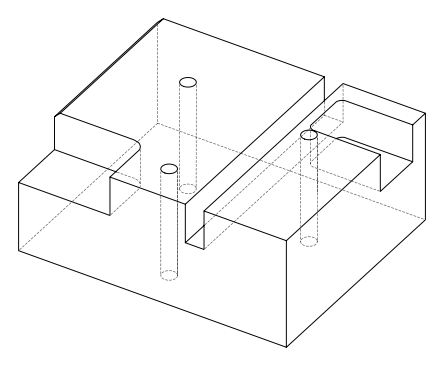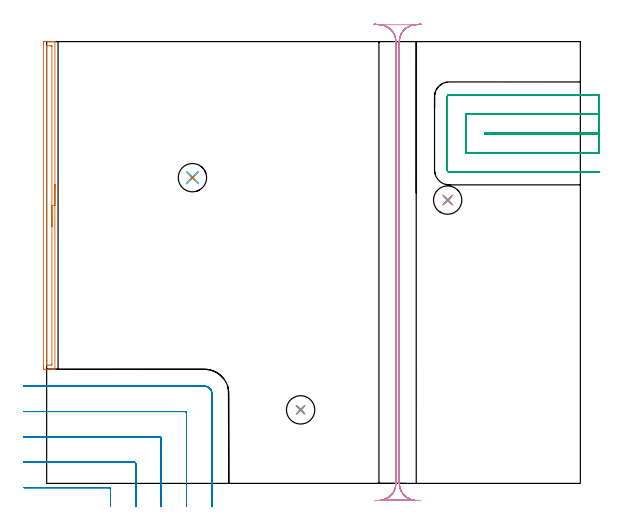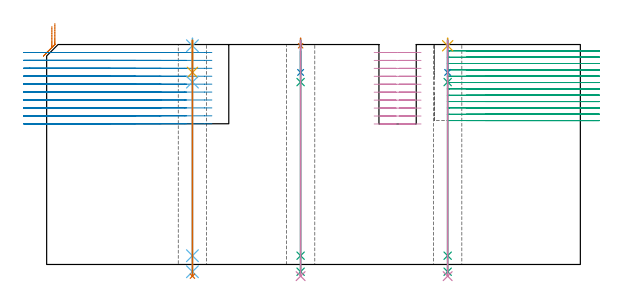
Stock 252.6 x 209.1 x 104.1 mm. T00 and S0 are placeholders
(PLAN: 16 operations, 13 tool changes, 39.4 min)
(1 AREA_MILL | FG_CHAMFER_SURFACE | UGT0205_001 | 2.67 min | 2315 mm3)
(2 MILL_CORNER_NOTCH_RECTANGULAR | CORNER_NOTCH_RECTANGULAR | NXT0201_012 | Follow Part, ap 4, ae 75% | 11.03 min | 173445 mm3)
(3 MILL_SLOT | SLOT_PARTIAL_RECTANGULAR | NXT0201_011 | Follow Part, ap 3, ae 75% | 12.65 min | 120245 mm3)
(4 MILL_RECTANGULAR_SLOT | SLOT_RECTANGULAR | NXT0201_012 | Follow Part, ap 4, ae 75% | 9.94 min | 138417 mm3)
(5 SPOT_DRILL | STEP1HOLE | NXT0321_9005460120000 | 0.03 min | 23 mm3)
(6 SPOT_DRILL_1 | STEP1HOLE_1 | NXT0321_9005460120000 | 0.03 min | 37 mm3)
(7 SPOT_DRILL_2 | STEP1HOLE_2 | NXT0321_9005460120000 | 0.03 min | 21 mm3)
(8 DRILL_BLIND_HOLE_INTO_CENTER | STEP1HOLE | NXT0301_059 | 0.06 min | 772 mm3)
(9 GUN_DRILL_THROUGH_HOLE | STEP1HOLE | UGT0307_005 | 0.51 min | 4953 mm3)
(10 DRILL_TO_ENLARGE_THROUGH_HOLE | STEP1HOLE | UGT0301_268 | 0.45 min | 8936 mm3)
(11 DRILL_BLIND_HOLE_INTO_CENTER_1 | STEP1HOLE_1 | NXT0301_059 | 0.06 min | 724 mm3)
(12 GUN_DRILL_THROUGH_HOLE_1 | STEP1HOLE_1 | UGT0307_005 | 0.51 min | 4972 mm3)
(13 DRILL_TO_ENLARGE_THROUGH_HOLE_1 | STEP1HOLE_1 | UGT0301_268 | 0.45 min | 8971 mm3)
(14 DRILL_BLIND_HOLE_INTO_CENTER_2 | STEP1HOLE_2 | NXT0301_059 | 0.06 min | 707 mm3)
(15 GUN_DRILL_THROUGH_HOLE_2 | STEP1HOLE_2 | UGT0307_005 | 0.51 min | 4994 mm3)
(16 DRILL_TO_ENLARGE_THROUGH_HOLE_2 | STEP1HOLE_2 | UGT0301_268 | 0.45 min | 8963 mm3)
(TOOL UGT0205_001 | Chamfer Mill 20 x 3 x 45 deg. | D20 FL50 Z2)
(TOOL NXT0201_012 | ENDMILL 16mm [2P460-1600-NA 1630] | D16 FL38 Z6)
(TOOL NXT0201_011 | ENDMILL 12mm [2P460-1200-NA 1630] | D12 FL38 Z6)
(TOOL NXT0321_9005460120000 | NC Spot Drill, 142deg, 12mm, Carbide, Uncoated | D12 PA142 FL30 Z2)
(TOOL NXT0301_059 | Carbide Drill 8.8mm [860.1-0880-026A1-MM 2214] | D8.8 PA140 FL47 Z2)
(TOOL UGT0307_005 | Gun Drill 8.3 mm | D8.3 PA130 FL24 Z1)
(TOOL UGT0301_268 | Twist Drill 13.4 mm | D13.4 PA118 FL108 Z2)
(OP 1 AREA_MILL)
G17 G21 G94 G90
T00 M6
G54
G17 G0 G90 X3.9 Y141.55 S1061 M3
G43 Z114.1 H0
G94 G1 Y141.512 Z113.228 F250.
Y141.398 Z112.363
Y141.209 Z111.512
Y140.947 Z110.68
Y140.613 Z109.874
Y140.21 Z109.1
Y139.742 Z108.364
Y139.21 Z107.672
Y138.621 Z107.029
Y137.978 Z106.439
Y137.286 Z105.908
Y136.55 Z105.44
Y135.776 Z105.037
Y134.97 Z104.703
Y134.138 Z104.441
Y133.287 Z104.252
Y132.422 Z104.138
Y131.55 Z104.1
Y54.181
X3.904 Y54.01 Z104.095
X3.881 Y54.008 Z104.072
X3.494 Y54. Z103.694
X3.259 Z103.459
X2.526 Z102.721
X1.276 Z101.473
X-0.126 Z100.069
X-0.752 Z99.445
X-1.01 Y54.001 Z99.186
X-1.248 Y54.004 Z98.948
X-1.491 Y54.009 Z98.705
X-1.495 Y54.143 Z98.703
X-1.499 Y54.633 Z98.701
X-1.5 Y55.128 Z98.7
Y208.068
X-1.499 Y208.467 Z98.701
X-1.495 Y208.957 Z98.703
X-1.491 Y209.091 Z98.705
X-1.01 Y209.1 Z99.186
X0.758 Z100.953
X2.16 Z102.356
X2.526 Z102.721
X3.259 Z103.459
X3.494 Z103.694
X3.881 Y209.093 Z104.072
X3.897 Y209.091 Z104.088
X3.9 Y208.914 Z104.1
Y131.55
X2.486 Z102.686
X2.485 Y56.463 Z102.685
X2.484 Y56.421 Z102.684
X2.468 Y56.01 Z102.668
X2.056 Y56.002 Z102.256
X0.758 Y56. Z100.958
X0.288 Y56.002 Z100.488
X0.037 Y56.01 Z100.237
X-0.079 Y56.022 Z100.121
X-0.085 Y56.38 Z100.115
Y56.421
Y206.637
X-0.084 Y206.679 Z100.116
X-0.068 Y207.09 Z100.132
X0.344 Y207.098 Z100.544
X1.642 Y207.1 Z101.842
X2.112 Y207.098 Z102.312
X2.363 Y207.09 Z102.563
X2.479 Y207.078 Z102.679
X2.485 Y206.72 Z102.685
Y206.679
X2.486 Y131.55 Z102.686
Y130.678 Z102.724
Y129.814 Z102.838
Y128.962 Z103.026
Y128.13 Z103.289
Y127.324 Z103.623
Y126.55 Z104.025
Y125.814 Z104.494
Y125.122 Z105.025
Y124.479 Z105.615
Y123.89 Z106.258
Y123.359 Z106.95
Y122.89 Z107.686
Y122.487 Z108.459
Y122.153 Z109.265
Y121.891 Z110.097
Y121.702 Z110.949
Y121.588 Z111.814
Y121.55 Z112.686
G0 Z114.1
M5
M2
(OP 2 MILL_CORNER_NOTCH_RECTANGULAR)
G17 G21 G94 G90
T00 M6
G54
G17 G0 G90 X30.2 Y-11. S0 M3
G43 Z114.1 H1
Z100.35
G94 G1 Y-8. F250.
Y-2.796 F500.
G3 X29.404 Y-2. R0.8
G1 X-7.746
X-10.746 F250.
G0 Z114.1
X42.2 Y-11.
Z100.35
G1 Y-8.
Y9.204 F500.
G3 X41.404 Y10. R0.8
G1 X-8.
X-11. F250.
G0 Z114.1
X54.2 Y-11.
Z100.35
G1 Y-8.
Y21.204 F500.
G3 X53.404 Y22. R0.8
G1 X-8.
X-11. F250.
G0 Z114.1
X66.2 Y-11.
Z100.35
G1 Y-8.
Y33.203 F500.
G3 X65.403 Y34. R0.8
G1 X-8.
X-11. F250.
G0 Z114.1
X78.2 Y-11.
Z100.35
G1 Y-8.
Y42.5 F500.
G3 X74.7 Y46. R3.5
G1 X-8.
X-11. F250.
G0 Z114.1
X30.2 Y-11.
Z96.6
G1 Y-8.
Y-2.796 F500.
G3 X29.404 Y-2. R0.8
G1 X-7.746
X-10.746 F250.
G0 Z114.1
X42.2 Y-11.
Z96.6
G1 Y-8.
Y9.204 F500.
G3 X41.404 Y10. R0.8
G1 X-8.
X-11. F250.
G0 Z114.1
X54.2 Y-11.
Z96.6
G1 Y-8.
Y21.204 F500.
G3 X53.404 Y22. R0.8
G1 X-8.
X-11. F250.
G0 Z114.1
X66.2 Y-11.
Z96.6
G1 Y-8.
Y33.203 F500.
G3 X65.403 Y34. R0.8
G1 X-8.
X-11. F250.
G0 Z114.1
X78.2 Y-11.
Z96.6
G1 Y-8.
Y42.5 F500.
G3 X74.7 Y46. R3.5
G1 X-8.
X-11. F250.
G0 Z114.1
X30.2 Y-11.
Z92.85
G1 Y-8.
Y-2.796 F500.
G3 X29.404 Y-2. R0.8
G1 X-7.746
X-10.746 F250.
G0 Z114.1
X42.2 Y-11.
Z92.85
G1 Y-8.
Y9.204 F500.
G3 X41.404 Y10. R0.8
G1 X-8.
X-11. F250.
G0 Z114.1
X54.2 Y-11.
Z92.85
G1 Y-8.
Y21.204 F500.
G3 X53.404 Y22. R0.8
G1 X-8.
X-11. F250.
G0 Z114.1
X66.2 Y-11.
Z92.85
G1 Y-8.
Y33.203 F500.
G3 X65.403 Y34. R0.8
G1 X-8.
X-11. F250.
G0 Z114.1
X78.2 Y-11.
Z92.85
G1 Y-8.
Y42.5 F500.
G3 X74.7 Y46. R3.5
G1 X-8.
X-11. F250.
G0 Z114.1
X30.2 Y-11.
Z89.1
G1 Y-8.
Y-2.796 F500.
G3 X29.404 Y-2. R0.8
G1 X-7.746
X-10.746 F250.
G0 Z114.1
X42.2 Y-11.
Z89.1
G1 Y-8.
Y9.204 F500.
G3 X41.404 Y10. R0.8
G1 X-8.
X-11. F250.
G0 Z114.1
X54.2 Y-11.
Z89.1
G1 Y-8.
Y21.204 F500.
G3 X53.404 Y22. R0.8
G1 X-8.
X-11. F250.
G0 Z114.1
X66.2 Y-11.
Z89.1
G1 Y-8.
Y33.203 F500.
G3 X65.403 Y34. R0.8
G1 X-8.
X-11. F250.
G0 Z114.1
X78.2 Y-11.
Z89.1
G1 Y-8.
Y42.5 F500.
G3 X74.7 Y46. R3.5
G1 X-8.
X-11. F250.
G0 Z114.1
X30.2 Y-11.
Z85.35
G1 Y-8.
Y-2.796 F500.
G3 X29.404 Y-2. R0.8
G1 X-7.746
X-10.746 F250.
G0 Z114.1
X42.2 Y-11.
Z85.35
G1 Y-8.
Y9.204 F500.
G3 X41.404 Y10. R0.8
G1 X-8.
X-11. F250.
G0 Z114.1
X54.2 Y-11.
Z85.35
G1 Y-8.
Y21.204 F500.
G3 X53.404 Y22. R0.8
G1 X-8.
X-11. F250.
G0 Z114.1
X66.2 Y-11.
Z85.35
G1 Y-8.
Y33.203 F500.
G3 X65.403 Y34. R0.8
G1 X-8.
X-11. F250.
G0 Z114.1
X78.2 Y-11.
Z85.35
G1 Y-8.
Y42.5 F500.
G3 X74.7 Y46. R3.5
G1 X-8.
X-11. F250.
G0 Z114.1
X30.2 Y-11.
Z81.6
G1 Y-8.
Y-2.796 F500.
G3 X29.404 Y-2. R0.8
G1 X-7.746
X-10.746 F250.
G0 Z114.1
X42.2 Y-11.
Z81.6
G1 Y-8.
Y9.204 F500.
G3 X41.404 Y10. R0.8
G1 X-8.
X-11. F250.
G0 Z114.1
X54.2 Y-11.
Z81.6
G1 Y-8.
Y21.204 F500.
G3 X53.404 Y22. R0.8
G1 X-8.
X-11. F250.
G0 Z114.1
X66.2 Y-11.
Z81.6
G1 Y-8.
Y33.203 F500.
G3 X65.403 Y34. R0.8
G1 X-8.
X-11. F250.
G0 Z114.1
X78.2 Y-11.
Z81.6
G1 Y-8.
Y42.5 F500.
G3 X74.7 Y46. R3.5
G1 X-8.
X-11. F250.
G0 Z114.1
X30.2 Y-11.
Z77.85
G1 Y-8.
Y-2.796 F500.
G3 X29.404 Y-2. R0.8
G1 X-7.746
X-10.746 F250.
G0 Z114.1
X42.2 Y-11.
Z77.85
G1 Y-8.
Y9.204 F500.
G3 X41.404 Y10. R0.8
G1 X-8.
X-11. F250.
G0 Z114.1
X54.2 Y-11.
Z77.85
G1 Y-8.
Y21.204 F500.
G3 X53.404 Y22. R0.8
G1 X-8.
X-11. F250.
G0 Z114.1
X66.2 Y-11.
Z77.85
G1 Y-8.
Y33.203 F500.
G3 X65.403 Y34. R0.8
G1 X-8.
X-11. F250.
G0 Z114.1
X78.2 Y-11.
Z77.85
G1 Y-8.
Y42.5 F500.
G3 X74.7 Y46. R3.5
G1 X-8.
X-11. F250.
G0 Z114.1
X30.2 Y-11.
Z74.1
G1 Y-8.
Y-2.796 F500.
G3 X29.404 Y-2. R0.8
G1 X-7.746
X-10.746 F250.
G0 Z114.1
X42.2 Y-11.
Z74.1
G1 Y-8.
Y9.204 F500.
G3 X41.404 Y10. R0.8
G1 X-8.
X-11. F250.
G0 Z114.1
X54.2 Y-11.
Z74.1
G1 Y-8.
Y21.204 F500.
G3 X53.404 Y22. R0.8
G1 X-8.
X-11. F250.
G0 Z114.1
X66.2 Y-11.
Z74.1
G1 Y-8.
Y33.203 F500.
G3 X65.403 Y34. R0.8
G1 X-8.
X-11. F250.
G0 Z114.1
X78.2 Y-11.
Z74.1
G1 Y-8.
Y42.5 F500.
G3 X74.7 Y46. R3.5
G1 X-8.
X-11. F250.
G0 Z114.1
X30.2 Y-11.
Z70.35
G1 Y-8.
Y-2.796 F500.
G3 X29.404 Y-2. R0.8
G1 X-7.746
X-10.746 F250.
G0 Z114.1
X42.2 Y-11.
Z70.35
G1 Y-8.
Y9.204 F500.
G3 X41.404 Y10. R0.8
G1 X-8.
X-11. F250.
G0 Z114.1
X54.2 Y-11.
Z70.35
G1 Y-8.
Y21.204 F500.
G3 X53.404 Y22. R0.8
G1 X-8.
X-11. F250.
G0 Z114.1
X66.2 Y-11.
Z70.35
G1 Y-8.
Y33.203 F500.
G3 X65.403 Y34. R0.8
G1 X-8.
X-11. F250.
G0 Z114.1
X78.2 Y-11.
Z70.35
G1 Y-8.
Y42.5 F500.
G3 X74.7 Y46. R3.5
G1 X-8.
X-11. F250.
G0 Z114.1
X30.2 Y-11.
Z66.6
G1 Y-8.
Y-2.796 F500.
G3 X29.404 Y-2. R0.8
G1 X-7.746
X-10.746 F250.
G0 Z114.1
X42.2 Y-11.
Z66.6
G1 Y-8.
Y9.204 F500.
G3 X41.404 Y10. R0.8
G1 X-8.
X-11. F250.
G0 Z114.1
X54.2 Y-11.
Z66.6
G1 Y-8.
Y21.204 F500.
G3 X53.404 Y22. R0.8
G1 X-8.
X-11. F250.
G0 Z114.1
X66.2 Y-11.
Z66.6
G1 Y-8.
Y33.203 F500.
G3 X65.403 Y34. R0.8
G1 X-8.
X-11. F250.
G0 Z114.1
X78.2 Y-11.
Z66.6
G1 Y-8.
Y42.5 F500.
G3 X74.7 Y46. R3.5
G1 X-8.
X-11. F250.
G0 Z114.1
M5
M2
(OP 3 MILL_SLOT)
G17 G21 G94 G90
T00 M6
G54
G17 G0 G90 X261.6 Y166. S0 M3
G43 Z114.1 H1
Z101.1
G94 G1 X258.6 F250.
X207.6 F500.
Y165.3
X258.6
X261.6 F250.
Y175.
X258.6
X198.6 F500.
Y156.3
X258.6
X261.6 F250.
Y184.
X258.6
X190.6 F500.
G3 X189.6 Y183. R1.
G1 Y148.3
G3 X190.6 Y147.3 R1.
G1 X258.6
X261.6 F250.
G0 Y166. Z98.1
G1 X258.6
X207.6 F500.
Y165.3
X258.6
X261.6 F250.
Y175.
X258.6
X198.6 F500.
Y156.3
X258.6
X261.6 F250.
Y184.
X258.6
X190.6 F500.
G3 X189.6 Y183. R1.
G1 Y148.3
G3 X190.6 Y147.3 R1.
G1 X258.6
X261.6 F250.
G0 Y166. Z95.1
G1 X258.6
X207.6 F500.
Y165.3
X258.6
X261.6 F250.
Y175.
X258.6
X198.6 F500.
Y156.3
X258.6
X261.6 F250.
Y184.
X258.6
X190.6 F500.
G3 X189.6 Y183. R1.
G1 Y148.3
G3 X190.6 Y147.3 R1.
G1 X258.6
X261.6 F250.
G0 Y166. Z92.1
G1 X258.6
X207.6 F500.
Y165.3
X258.6
X261.6 F250.
Y175.
X258.6
X198.6 F500.
Y156.3
X258.6
X261.6 F250.
Y184.
X258.6
X190.6 F500.
G3 X189.6 Y183. R1.
G1 Y148.3
G3 X190.6 Y147.3 R1.
G1 X258.6
X261.6 F250.
G0 Y166. Z89.1
G1 X258.6
X207.6 F500.
Y165.3
X258.6
X261.6 F250.
Y175.
X258.6
X198.6 F500.
Y156.3
X258.6
X261.6 F250.
Y184.
X258.6
X190.6 F500.
G3 X189.6 Y183. R1.
G1 Y148.3
G3 X190.6 Y147.3 R1.
G1 X258.6
X261.6 F250.
G0 Y166. Z86.1
G1 X258.6
X207.6 F500.
Y165.3
X258.6
X261.6 F250.
Y175.
X258.6
X198.6 F500.
Y156.3
X258.6
X261.6 F250.
Y184.
X258.6
X190.6 F500.
G3 X189.6 Y183. R1.
G1 Y148.3
G3 X190.6 Y147.3 R1.
G1 X258.6
X261.6 F250.
G0 Y166. Z83.1
G1 X258.6
X207.6 F500.
Y165.3
X258.6
X261.6 F250.
Y175.
X258.6
X198.6 F500.
Y156.3
X258.6
X261.6 F250.
Y184.
X258.6
X190.6 F500.
G3 X189.6 Y183. R1.
G1 Y148.3
G3 X190.6 Y147.3 R1.
G1 X258.6
X261.6 F250.
G0 Y166. Z80.1
G1 X258.6
X207.6 F500.
Y165.3
X258.6
X261.6 F250.
Y175.
X258.6
X198.6 F500.
Y156.3
X258.6
X261.6 F250.
Y184.
X258.6
X190.6 F500.
G3 X189.6 Y183. R1.
G1 Y148.3
G3 X190.6 Y147.3 R1.
G1 X258.6
X261.6 F250.
G0 Y166. Z77.1
G1 X258.6
X207.6 F500.
Y165.3
X258.6
X261.6 F250.
Y175.
X258.6
X198.6 F500.
Y156.3
X258.6
X261.6 F250.
Y184.
X258.6
X190.6 F500.
G3 X189.6 Y183. R1.
G1 Y148.3
G3 X190.6 Y147.3 R1.
G1 X258.6
X261.6 F250.
G0 Y166. Z74.1
G1 X258.6
X207.6 F500.
Y165.3
X258.6
X261.6 F250.
Y175.
X258.6
X198.6 F500.
Y156.3
X258.6
X261.6 F250.
Y184.
X258.6
X190.6 F500.
G3 X189.6 Y183. R1.
G1 Y148.3
G3 X190.6 Y147.3 R1.
G1 X258.6
X261.6 F250.
G0 Y166. Z71.1
G1 X258.6
X207.6 F500.
Y165.3
X258.6
X261.6 F250.
Y175.
X258.6
X198.6 F500.
Y156.3
X258.6
X261.6 F250.
Y184.
X258.6
X190.6 F500.
G3 X189.6 Y183. R1.
G1 Y148.3
G3 X190.6 Y147.3 R1.
G1 X258.6
X261.6 F250.
G0 Y166. Z68.1
G1 X258.6
X207.6 F500.
Y165.3
X258.6
X261.6 F250.
Y175.
X258.6
X198.6 F500.
Y156.3
X258.6
X261.6 F250.
Y184.
X258.6
X190.6 F500.
G3 X189.6 Y183. R1.
G1 Y148.3
G3 X190.6 Y147.3 R1.
G1 X258.6
X261.6 F250.
G0 Z114.1
M5
M2
(OP 4 MILL_RECTANGULAR_SLOT)
G17 G21 G94 G90
T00 M6
G54
G17 G0 G90 X155.004 Y217.33 S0 M3
G43 Z114.1 H1
Z100.34
G94 G1 X157.992 Y217.07 F250.
G2 X165.3 Y209.1 R8. F500.
G1 Y0.
G2 X157.992 Y-7.97 R8.
G1 Y-8.
X174.208
Y-7.97
G2 X166.9 Y0. R8.
G1 Y209.1
G2 X174.208 Y217.07 R8.
G1 X177.196 Y217.33 F250.
G0 X155.004 Z96.58
G1 X157.992 Y217.07
G2 X165.3 Y209.1 R8. F500.
G1 Y0.
G2 X157.992 Y-7.97 R8.
G1 Y-8.
X174.208
Y-7.97
G2 X166.9 Y0. R8.
G1 Y209.1
G2 X174.208 Y217.07 R8.
G1 X177.196 Y217.33 F250.
G0 X155.004 Z92.82
G1 X157.992 Y217.07
G2 X165.3 Y209.1 R8. F500.
G1 Y0.
G2 X157.992 Y-7.97 R8.
G1 Y-8.
X174.208
Y-7.97
G2 X166.9 Y0. R8.
G1 Y209.1
G2 X174.208 Y217.07 R8.
G1 X177.196 Y217.33 F250.
G0 X155.004 Z89.06
G1 X157.992 Y217.07
G2 X165.3 Y209.1 R8. F500.
G1 Y0.
G2 X157.992 Y-7.97 R8.
G1 Y-8.
X174.208
Y-7.97
G2 X166.9 Y0. R8.
G1 Y209.1
G2 X174.208 Y217.07 R8.
G1 X177.196 Y217.33 F250.
G0 X155.004 Z85.3
G1 X157.992 Y217.07
G2 X165.3 Y209.1 R8. F500.
G1 Y0.
G2 X157.992 Y-7.97 R8.
G1 Y-8.
X174.208
Y-7.97
G2 X166.9 Y0. R8.
G1 Y209.1
G2 X174.208 Y217.07 R8.
G1 X177.196 Y217.33 F250.
G0 X155.004 Z81.54
G1 X157.992 Y217.07
G2 X165.3 Y209.1 R8. F500.
G1 Y0.
G2 X157.992 Y-7.97 R8.
G1 Y-8.
X174.208
Y-7.97
G2 X166.9 Y0. R8.
G1 Y209.1
G2 X174.208 Y217.07 R8.
G1 X177.196 Y217.33 F250.
G0 X155.004 Z77.78
G1 X157.992 Y217.07
G2 X165.3 Y209.1 R8. F500.
G1 Y0.
G2 X157.992 Y-7.97 R8.
G1 Y-8.
X174.208
Y-7.97
G2 X166.9 Y0. R8.
G1 Y209.1
G2 X174.208 Y217.07 R8.
G1 X177.196 Y217.33 F250.
G0 X155.004 Z74.02
G1 X157.992 Y217.07
G2 X165.3 Y209.1 R8. F500.
G1 Y0.
G2 X157.992 Y-7.97 R8.
G1 Y-8.
X174.208
Y-7.97
G2 X166.9 Y0. R8.
G1 Y209.1
G2 X174.208 Y217.07 R8.
G1 X177.196 Y217.33 F250.
G0 X155.004 Z70.26
G1 X157.992 Y217.07
G2 X165.3 Y209.1 R8. F500.
G1 Y0.
G2 X157.992 Y-7.97 R8.
G1 Y-8.
X174.208
Y-7.97
G2 X166.9 Y0. R8.
G1 Y209.1
G2 X174.208 Y217.07 R8.
G1 X177.196 Y217.33 F250.
G0 Z114.1
X177.197 Y-8.23
Z66.5
G1 X174.208 Y-7.97
G2 X166.9 Y0. R8. F500.
G1 Y209.1
G2 X174.208 Y217.07 R8.
G1 Y217.1
X157.992
Y217.07
G2 X165.3 Y209.1 R8.
G1 Y0.
G2 X157.992 Y-7.97 R8.
G1 X155.003 Y-8.23 F250.
G0 Z114.1
M5
M2
(OP 5 SPOT_DRILL)
G17 G21 G94 G90
T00 M6
G54
G17 G0 G90 X189.8 Y134.1 S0 M3
G43 Z114.1 H0
G94 G81 G98 Z103.523 F250. R107.1
G80
M5
M2
(OP 6 SPOT_DRILL_1)
G17 G21 G94 G90
T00 M6
G54
G17 G0 G90 X69. Y144.7 S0 M3
G43 Z114.1 H0
G94 G81 G98 Z103.523 F250. R107.1
G80
M5
M2
(OP 7 SPOT_DRILL_2)
G17 G21 G94 G90
T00 M6
G54
G17 G0 G90 X120.2 Y34.8 S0 M3
G43 Z114.1 H0
G94 G81 G98 Z103.523 F250. R107.1
G80
M5
M2
(OP 8 DRILL_BLIND_HOLE_INTO_CENTER)
G17 G21 G94 G90
T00 M6
G54
G17 G0 G90 X189.8 Y134.1 S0 M3
G43 Z114.1 H1
G94 G81 G98 Z90.9 F250. R106.1
G80
M5
M2
(OP 9 GUN_DRILL_THROUGH_HOLE)
G17 G21 G94 G90
T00 M6
G54
G17 G0 G90 X189.8 Y134.1 M8
G43 Z114.1 H0
Z100.953
S716 M3
G94 G1 Z86.325 F125. M26
G4 X.084
Z4.15 F250.
G4 X.084
Z-3.435 F125.
G4 X.084
M5
M9
G0 Z100.953
Z114.1
M2
(OP 10 DRILL_TO_ENLARGE_THROUGH_HOLE)
G17 G21 G94 G90
T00 M6
G54
G17 G0 G90 X189.8 Y134.1 S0 M3
G43 Z114.1 H0
G94 G73 G98 Z-5.526 F250. Q12.181 R106.1
G80
M5
M2
(OP 11 DRILL_BLIND_HOLE_INTO_CENTER_1)
G17 G21 G94 G90
T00 M6
G54
G17 G0 G90 X69. Y144.7 S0 M3
G43 Z114.1 H1
G94 G81 G98 Z90.9 F250. R106.1
G80
M5
M2
(OP 12 GUN_DRILL_THROUGH_HOLE_1)
G17 G21 G94 G90
T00 M6
G54
G17 G0 G90 X69. Y144.7 M8
G43 Z114.1 H0
Z100.953
S716 M3
G94 G1 Z86.325 F125. M26
G4 X.084
Z4.15 F250.
G4 X.084
Z-3.435 F125.
G4 X.084
M5
M9
G0 Z100.953
Z114.1
M2
(OP 13 DRILL_TO_ENLARGE_THROUGH_HOLE_1)
G17 G21 G94 G90
T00 M6
G54
G17 G0 G90 X69. Y144.7 S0 M3
G43 Z114.1 H0
G94 G73 G98 Z-5.526 F250. Q12.181 R106.1
G80
M5
M2
(OP 14 DRILL_BLIND_HOLE_INTO_CENTER_2)
G17 G21 G94 G90
T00 M6
G54
G17 G0 G90 X120.2 Y34.8 S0 M3
G43 Z114.1 H1
G94 G81 G98 Z90.9 F250. R106.1
G80
M5
M2
(OP 15 GUN_DRILL_THROUGH_HOLE_2)
G17 G21 G94 G90
T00 M6
G54
G17 G0 G90 X120.2 Y34.8 M8
G43 Z114.1 H0
Z100.953
S716 M3
G94 G1 Z86.325 F125. M26
G4 X.084
Z4.15 F250.
G4 X.084
Z-3.435 F125.
G4 X.084
M5
M9
G0 Z100.953
Z114.1
M2
(OP 16 DRILL_TO_ENLARGE_THROUGH_HOLE_2)
G17 G21 G94 G90
T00 M6
G54
G17 G0 G90 X120.2 Y34.8 S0 M3
G43 Z114.1 H0
G94 G73 G98 Z-5.526 F250. Q12.181 R106.1
G80
M5
M2
